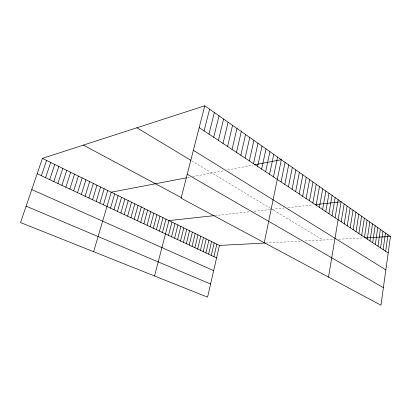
<?xml version="1.0" encoding="UTF-8"?>
<svg xmlns="http://www.w3.org/2000/svg" width="411" height="411" viewBox="0 0 411 411"><rect width="100%" height="100%" fill="white"/><g stroke="black" fill="none" stroke-linecap="round" stroke-linejoin="round"><path stroke-width="0.31" stroke-dasharray="2.06 1.54" d="M187.606 177.609L189.872 177.177M192.733 176.627L223.599 170.729M227.637 169.959L253.212 165.068M214.768 215.59L249.924 211.752M253.993 211.311L283.924 208.043M287.967 207.601L313.423 204.827M265.86 242.999L301.022 241.17M305.065 240.959L334.092 239.454M338.628 239.217L363.545 237.918M191.706 160.84L270.089 208.11M270.597 208.413L323.015 240.029"/><path stroke-width="0.62" d="M390.45 236.52L380.961 305.203L181.097 198.184L204.781 105.797L390.45 236.52L365.405 237.825M385.667 251.296L387.974 234.779M383.129 249.611L385.472 233.016M380.56 247.905L382.939 231.234M375.33 244.437L377.781 227.602M377.961 246.184L380.375 229.425M372.669 242.675L375.161 225.757M369.977 240.892L372.51 223.887M367.254 239.084L369.823 222.002M364.495 237.255L367.11 220.085M361.706 235.405L364.362 218.154M358.885 233.535L361.577 216.196M356.024 231.64L358.767 214.213M353.131 229.723L355.916 212.204M350.203 227.781L353.034 210.175M347.238 225.814L350.11 208.12M344.238 223.825L347.156 206.039M341.197 221.806L344.166 203.933M328.492 277.106L341.135 201.801L315.329 204.616M335.093 217.763L338.161 199.705M332.031 215.729L335.145 197.583M328.928 213.674L332.093 195.436M325.789 211.593L329.006 193.262M322.609 209.482L325.877 191.058M319.388 207.35L322.712 188.829M316.126 205.187L319.506 186.568M312.822 202.993L316.254 184.282M309.478 200.779L312.966 181.965M306.087 198.528L309.632 179.622M302.65 196.253L306.257 177.244M299.172 193.941L302.835 174.834M295.643 191.603L299.372 172.394M292.072 189.235L295.858 169.923M288.445 186.83L292.303 167.416M284.777 184.395L288.697 164.878M281.052 181.929L285.039 162.304M264.268 242.721L281.335 159.694L254.337 164.857M273.454 176.889L277.579 157.053M269.575 174.315L273.772 154.372M265.64 171.711L269.909 151.654M261.648 169.065L265.994 148.895M257.599 166.378L262.023 146.1M253.495 163.655L257.995 143.264M249.328 160.896L253.911 140.387M245.105 158.091L249.765 137.469M265.234 243.029L219.443 245.413L207.576 297.148L20.55 222.567L42.39 158.379L204.781 105.797M240.815 155.25L245.562 134.51M236.464 152.363L241.298 131.51M213.951 256.644L216.838 244.134M211.295 255.401L214.218 242.844M232.045 149.434L236.967 128.458M208.618 254.147L211.567 241.545M203.193 251.604L206.209 238.909M205.921 252.878L208.901 240.23M200.445 250.314L203.491 237.573M227.566 146.465L232.575 125.365M223.014 143.444L228.115 122.226M197.676 249.015L200.753 236.222M194.876 247.705L197.984 234.866M192.055 246.379L195.199 233.494M218.39 140.382L223.589 119.041M189.209 245.043L192.384 232.112M186.337 243.697L189.543 230.715M213.699 137.269L218.996 115.804M183.434 242.336L186.681 229.307M180.511 240.964L183.789 227.889M208.937 134.109L214.331 112.522M204.097 130.904L209.595 109.187M177.557 239.582L180.876 226.456M174.583 238.185L177.932 225.007M171.572 236.777L174.963 223.548M168.541 235.354L171.968 222.074M154.541 276.002L168.942 220.589L214.141 215.657M162.479 232.513L165.977 219.13M159.453 231.09L162.992 217.66M156.396 229.662L159.977 216.181M153.313 228.213L156.93 214.686M150.205 226.754L153.858 213.175M147.066 225.285L150.76 211.65M143.896 223.795L147.631 210.113M140.696 222.3L144.472 208.562M137.469 220.784L141.286 206.995M134.207 219.253L138.07 205.413M130.919 217.712L134.823 203.815M127.595 216.155L131.546 202.207M124.245 214.583L128.237 200.578M120.86 212.996L124.898 198.934M117.438 211.393L121.522 197.28M113.986 209.774L118.116 195.605M110.502 208.141L114.679 193.915M93.61 251.702L111.211 192.209L186.481 177.824M103.428 204.822L107.703 190.483M99.842 203.142L104.163 188.741M96.215 201.441L100.587 186.984M92.552 199.725L96.981 185.212M88.858 197.989L93.333 183.419M85.118 196.237L89.649 181.611M81.347 194.47L85.93 179.782M77.535 192.682L82.169 177.932M73.682 190.874L78.378 176.067M69.793 189.05L74.54 174.182M65.863 187.21L70.666 172.276M61.891 185.346L66.752 170.354M57.874 183.465L62.796 168.407M53.82 181.559L58.799 166.445M49.721 179.638L54.761 164.457M45.58 177.696L50.681 162.453M41.393 175.733L46.556 160.424M26.129 206.163L210.591 284.011M31.775 189.569L213.653 270.659M37.16 173.75L216.582 257.882M42.39 158.379L219.443 245.413M83.382 145.104L181.492 197.737M187.221 174.285L383.386 287.643M136.894 127.78L190.714 160.239M193.37 150.308L385.842 269.883M199.181 127.641L388.179 252.96"/></g></svg>
